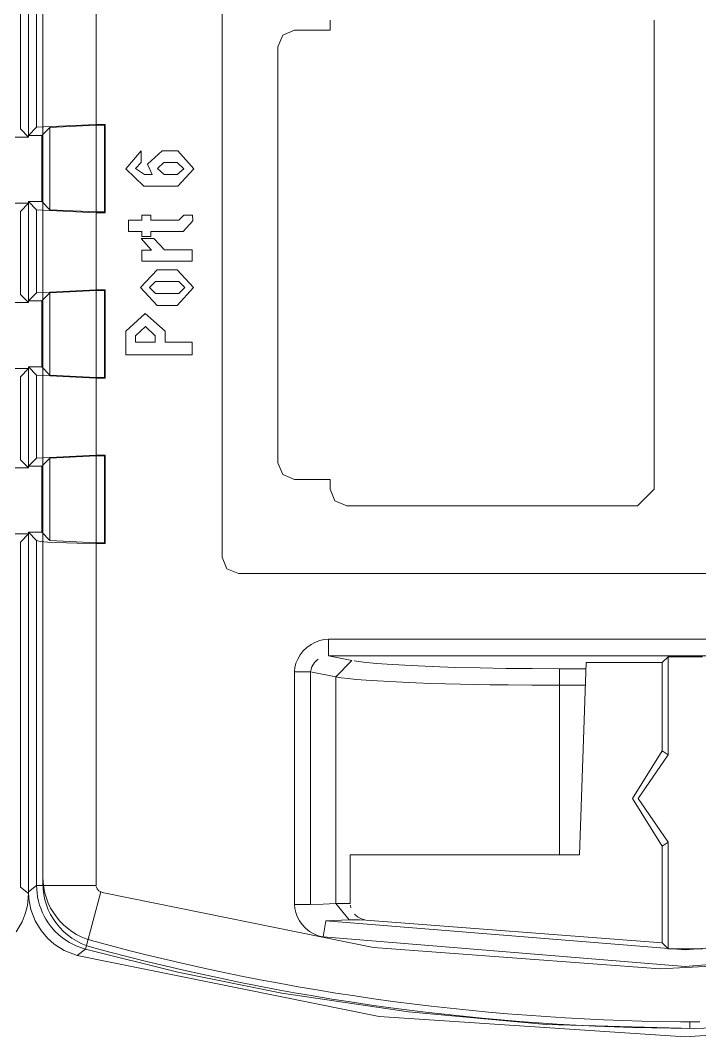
# Model space of a CAD drawing. Header units: millimetres. Extents: x -6000 to 26000, y -6000 to 26000.
# Drawn here: x 97.537 to 100.393, y -4552.828 to -4548.553 of the extents above; entities that cross this region are included whole.
import ezdxf

# ---------------------------------------------------------------- set-up
doc = ezdxf.new("R2010")
doc.units = ezdxf.units.MM
doc.header["$MEASUREMENT"] = 0
doc.layers.add('Чертеж и Рисунок_Ном._пера__7', color=7, linetype='Continuous', lineweight=15)

msp = doc.modelspace()

# ---------------------------------------------------------------- linework, layer by layer
at = {"layer": 'Чертеж и Рисунок_Ном._пера__7', "color": 7, "linetype": 'Continuous', "lineweight": 15}
for p, q in [((98.3852, -4550.8107), (98.3852, -4536.3443)), ((97.5715, -4549.0372), (97.5715, -4536.7964)), ((97.5716, -4536.8034), (97.5716, -4549.0442)), ((97.5374, -4549.01), (97.5374, -4536.8376)), ((97.6057, -4549.003), (97.6057, -4536.8306)), ((97.8557, -4548.9905), (97.8557, -4536.843)), ((97.6318, -4539.8764), (97.6318, -4551.6843)), ((98.8397, -4548.553), (98.8397, -4548.5947)), ((100.2015, -4550.5255), (100.2015, -4548.553)), ((98.8397, -4548.5947), (98.6894, -4548.5947)), ((98.6199, -4548.6643), (98.6199, -4550.4142)), ((97.8557, -4548.9905), (97.8943, -4548.9905)), ((97.8557, -4548.9935), (97.8914, -4548.9935)), ((97.8557, -4549.3591), (97.8557, -4548.9935)), ((97.8943, -4548.9905), (97.8914, -4548.9935)), ((97.8914, -4549.3591), (97.8914, -4548.9935)), ((97.8943, -4549.362), (97.8943, -4548.9905)), ((97.5374, -4549.01), (97.5716, -4549.0442)), ((97.5715, -4549.0372), (97.6057, -4549.003)), ((97.6271, -4549.0372), (97.6612, -4549.0031)), ((97.6612, -4549.3494), (97.6612, -4549.0031)), ((97.5716, -4549.0442), (97.516, -4549.0442)), ((97.6271, -4549.0372), (97.5715, -4549.0372)), ((97.6271, -4549.0372), (97.6271, -4549.3154)), ((97.5716, -4549.3224), (97.516, -4549.3224)), ((97.5716, -4549.3224), (97.5374, -4549.3566)), ((97.6057, -4549.3496), (97.5715, -4549.3154)), ((97.6271, -4549.3154), (97.5715, -4549.3154)), ((97.5715, -4549.7327), (97.5715, -4549.3154)), ((97.5716, -4549.3224), (97.5716, -4549.7397)), ((97.6271, -4549.3154), (97.6612, -4549.3494)), ((97.5374, -4549.7055), (97.5374, -4549.3566)), ((97.6057, -4549.6985), (97.6057, -4549.3496)), ((97.8557, -4549.3591), (97.8914, -4549.3591)), ((97.8557, -4549.362), (97.8943, -4549.362)), ((97.8557, -4549.686), (97.8557, -4549.362)), ((97.8943, -4549.362), (97.8914, -4549.3591)), ((97.5374, -4549.7055), (97.5716, -4549.7397)), ((97.5715, -4549.7327), (97.6057, -4549.6985)), ((97.6271, -4549.7327), (97.6612, -4549.6986)), ((97.6612, -4550.0449), (97.6612, -4549.6986)), ((97.8557, -4549.686), (97.8943, -4549.686)), ((97.8557, -4549.689), (97.8914, -4549.689)), ((97.8557, -4550.0546), (97.8557, -4549.689)), ((97.8914, -4549.689), (97.8943, -4549.686)), ((97.8914, -4550.0546), (97.8914, -4549.689)), ((97.8943, -4550.0575), (97.8943, -4549.686)), ((97.5716, -4549.7397), (97.516, -4549.7397)), ((97.6271, -4549.7327), (97.5715, -4549.7327)), ((97.6271, -4549.7327), (97.6271, -4550.0109)), ((97.5716, -4550.0179), (97.516, -4550.0179)), ((97.5716, -4550.0179), (97.5374, -4550.0521)), ((97.6271, -4550.0109), (97.5715, -4550.0109)), ((97.6057, -4550.0451), (97.5715, -4550.0109)), ((97.5715, -4550.4282), (97.5715, -4550.0109)), ((97.5716, -4550.0179), (97.5716, -4550.4352)), ((97.6271, -4550.0109), (97.6612, -4550.0449)), ((97.5374, -4550.4009), (97.5374, -4550.0521)), ((97.6057, -4550.394), (97.6057, -4550.0451)), ((97.8557, -4550.0546), (97.8914, -4550.0546)), ((97.8557, -4550.0575), (97.8943, -4550.0575)), ((97.8557, -4550.3815), (97.8557, -4550.0575)), ((97.8943, -4550.0575), (97.8914, -4550.0546)), ((97.5374, -4550.4009), (97.5716, -4550.4352)), ((97.5715, -4550.4282), (97.6057, -4550.394)), ((97.6271, -4550.4282), (97.6612, -4550.3941)), ((97.6612, -4550.7404), (97.6612, -4550.3941)), ((97.8557, -4550.3815), (97.8943, -4550.3815)), ((97.8557, -4550.3844), (97.8914, -4550.3844)), ((97.8557, -4550.7501), (97.8557, -4550.3844)), ((97.8914, -4550.3845), (97.8943, -4550.3815)), ((97.8914, -4550.7501), (97.8914, -4550.3844)), ((97.8943, -4550.753), (97.8943, -4550.3815)), ((97.5716, -4550.4352), (97.516, -4550.4352)), ((97.6271, -4550.4282), (97.5715, -4550.4282)), ((97.6271, -4550.4282), (97.6271, -4550.7064)), ((98.6894, -4550.4837), (98.8397, -4550.4837)), ((98.8397, -4550.4837), (98.8397, -4550.5255)), ((98.9092, -4550.595), (100.1319, -4550.595)), ((97.5716, -4550.7134), (97.516, -4550.7134)), ((97.5716, -4550.7134), (97.5374, -4550.7476)), ((97.5715, -4552.2181), (97.5715, -4550.7064)), ((97.6271, -4550.7064), (97.5715, -4550.7064)), ((97.6057, -4550.7406), (97.5715, -4550.7064)), ((97.5716, -4550.7134), (97.5716, -4552.225)), ((97.6057, -4552.1919), (97.6057, -4550.7406)), ((97.6271, -4550.7064), (97.6612, -4550.7404)), ((97.5374, -4552.1988), (97.5374, -4550.7476)), ((97.8557, -4550.7501), (97.8914, -4550.7501)), ((97.8557, -4550.753), (97.8943, -4550.753)), ((97.8557, -4552.1918), (97.8557, -4550.753)), ((97.8943, -4550.753), (97.8914, -4550.7501)), ((102.2105, -4550.8803), (98.4548, -4550.8803)), ((98.8325, -4551.2259), (98.8325, -4551.1564)), ((101.8327, -4551.1564), (98.8325, -4551.1564)), ((101.8327, -4551.2259), (98.8325, -4551.2259)), ((98.8325, -4551.2259), (98.9307, -4551.2451)), ((99.916, -4551.2545), (99.8878, -4552.0626)), ((100.2353, -4551.2545), (99.916, -4551.2545)), ((100.2353, -4551.2545), (100.26, -4551.2297)), ((100.2353, -4551.2545), (100.2353, -4551.626)), ((100.26, -4551.2297), (100.4052, -4551.2297)), ((100.26, -4551.2297), (100.26, -4551.6422)), ((98.6904, -4551.2938), (98.6904, -4552.2716)), ((98.6904, -4551.2938), (98.7576, -4551.2938)), ((98.7576, -4551.2938), (98.8635, -4551.3145)), ((98.7576, -4551.2938), (98.7576, -4552.2716)), ((99.804, -4551.2802), (99.9152, -4551.2802)), ((99.804, -4551.2802), (99.804, -4551.3497)), ((98.8635, -4551.3145), (98.8635, -4552.2674)), ((99.804, -4552.0626), (99.804, -4551.3497)), ((99.804, -4551.3497), (99.9127, -4551.3497)), ((97.6318, -4552.1551), (97.6318, -4551.6843)), ((100.2353, -4552.0263), (100.2353, -4552.4334)), ((100.26, -4552.0101), (100.26, -4552.4584)), ((98.9243, -4552.2677), (98.9243, -4552.0626)), ((98.9243, -4552.0626), (99.8878, -4552.0626)), ((97.6318, -4552.1551), (97.6318, -4552.1829)), ((97.5716, -4552.225), (97.5374, -4552.1988)), ((97.5715, -4552.2181), (97.6057, -4552.1919)), ((98.7576, -4552.2716), (98.6904, -4552.2716)), ((98.8101, -4552.4084), (98.8213, -4552.3399)), ((100.26, -4552.4584), (100.2353, -4552.4334)), ((97.7764, -4552.4861), (97.8113, -4552.4601)), ((100.3512, -4552.7927), (100.3512, -4552.7649))]:
    msp.add_line(p, q, dxfattribs=at)
at = {"layer": 'Чертеж и Рисунок_Ном._пера__7', "color": 7, "linetype": 'Continuous', "lineweight": 15, "flags": 128}
for points in [[(98.6894, -4548.5947), (98.6403, -4548.6151)], [(98.6403, -4548.6151), (98.6199, -4548.6643)], [(97.8557, -4548.9905), (97.6057, -4549.003)], [(97.8557, -4548.9905), (97.6057, -4549.003)], [(97.8557, -4548.9905), (97.6057, -4549.003)], [(97.8557, -4548.9905), (97.6057, -4549.003)], [(97.8557, -4548.9905), (97.6057, -4549.003)], [(97.8557, -4548.9905), (97.6057, -4549.003)], [(97.8557, -4548.9905), (97.6057, -4549.003)], [(97.8557, -4548.9905), (97.6057, -4549.003)], [(97.8557, -4548.9905), (97.6057, -4549.003)], [(97.8557, -4548.9905), (97.6057, -4549.003)], [(97.8557, -4548.9905), (97.6057, -4549.003)], [(97.8557, -4548.9905), (97.6057, -4549.003)], [(97.8557, -4548.9905), (97.6057, -4549.003)], [(97.8557, -4548.9905), (97.6057, -4549.003)], [(97.8557, -4548.9905), (97.6057, -4549.003)], [(97.8557, -4548.9905), (97.6057, -4549.003)], [(97.8557, -4548.9905), (97.6057, -4549.003)], [(97.8557, -4548.9905), (97.6057, -4549.003)], [(97.8557, -4548.9905), (97.6057, -4549.003)], [(97.8557, -4548.9905), (97.6057, -4549.003)], [(97.8557, -4548.9905), (97.6057, -4549.003)], [(97.8557, -4548.9935), (97.6612, -4549.0031)], [(97.8557, -4548.9935), (97.6612, -4549.0031)], [(97.8557, -4548.9935), (97.6612, -4549.0031)], [(97.8557, -4548.9935), (97.6612, -4549.0031)], [(97.8557, -4548.9935), (97.6612, -4549.0031)], [(97.8557, -4548.9935), (97.6612, -4549.0031)], [(97.8557, -4548.9935), (97.6612, -4549.0031)], [(97.8557, -4548.9935), (97.6612, -4549.0031)], [(97.8557, -4548.9935), (97.6612, -4549.0031)], [(97.8557, -4548.9935), (97.6612, -4549.0031)], [(97.8557, -4548.9935), (97.6612, -4549.0031)], [(97.8557, -4548.9935), (97.6612, -4549.0031)], [(97.8557, -4548.9935), (97.6612, -4549.0031)], [(97.8557, -4548.9935), (97.6612, -4549.0031)], [(97.8557, -4548.9935), (97.6612, -4549.0031)], [(97.8557, -4548.9935), (97.6612, -4549.0031)], [(97.8557, -4548.9935), (97.6612, -4549.0031)], [(97.8557, -4548.9935), (97.6612, -4549.0031)], [(97.8557, -4548.9935), (97.6612, -4549.0031)], [(97.8557, -4548.9935), (97.6612, -4549.0031)], [(97.8557, -4548.9935), (97.6612, -4549.0031)], [(97.6057, -4549.3496), (97.8557, -4549.362)], [(97.6057, -4549.3496), (97.8557, -4549.362)], [(97.6057, -4549.3496), (97.8557, -4549.362)], [(97.6057, -4549.3496), (97.8557, -4549.362)], [(97.6057, -4549.3496), (97.8557, -4549.362)], [(97.6057, -4549.3496), (97.8557, -4549.362)], [(97.6057, -4549.3496), (97.8557, -4549.362)], [(97.6057, -4549.3496), (97.8557, -4549.362)], [(97.6057, -4549.3496), (97.8557, -4549.362)], [(97.6057, -4549.3496), (97.8557, -4549.362)], [(97.6057, -4549.3496), (97.8557, -4549.362)], [(97.6057, -4549.3496), (97.8557, -4549.362)], [(97.6057, -4549.3496), (97.8557, -4549.362)], [(97.6057, -4549.3496), (97.8557, -4549.362)], [(97.6057, -4549.3496), (97.8557, -4549.362)], [(97.6057, -4549.3496), (97.8557, -4549.362)], [(97.6057, -4549.3496), (97.8557, -4549.362)], [(97.6057, -4549.3496), (97.8557, -4549.362)], [(97.6057, -4549.3496), (97.8557, -4549.362)], [(97.6057, -4549.3496), (97.8557, -4549.362)], [(97.6057, -4549.3496), (97.8557, -4549.362)], [(97.6612, -4549.3494), (97.8557, -4549.3591)], [(97.6612, -4549.3494), (97.8557, -4549.3591)], [(97.6612, -4549.3494), (97.8557, -4549.3591)], [(97.6612, -4549.3494), (97.8557, -4549.3591)], [(97.6612, -4549.3494), (97.8557, -4549.3591)], [(97.6612, -4549.3494), (97.8557, -4549.3591)], [(97.6612, -4549.3494), (97.8557, -4549.3591)], [(97.6612, -4549.3494), (97.8557, -4549.3591)], [(97.6612, -4549.3494), (97.8557, -4549.3591)], [(97.6612, -4549.3494), (97.8557, -4549.3591)], [(97.6612, -4549.3494), (97.8557, -4549.3591)], [(97.6612, -4549.3494), (97.8557, -4549.3591)], [(97.6612, -4549.3494), (97.8557, -4549.3591)], [(97.6612, -4549.3494), (97.8557, -4549.3591)], [(97.6612, -4549.3494), (97.8557, -4549.3591)], [(97.6612, -4549.3494), (97.8557, -4549.3591)], [(97.6612, -4549.3494), (97.8557, -4549.3591)], [(97.6612, -4549.3494), (97.8557, -4549.3591)], [(97.6612, -4549.3494), (97.8557, -4549.3591)], [(97.6612, -4549.3494), (97.8557, -4549.3591)], [(97.6612, -4549.3494), (97.8557, -4549.3591)], [(97.8557, -4549.686), (97.6057, -4549.6985)], [(97.8557, -4549.686), (97.6057, -4549.6985)], [(97.8557, -4549.686), (97.6057, -4549.6985)], [(97.8557, -4549.686), (97.6057, -4549.6985)], [(97.8557, -4549.686), (97.6057, -4549.6985)], [(97.8557, -4549.686), (97.6057, -4549.6985)], [(97.8557, -4549.686), (97.6057, -4549.6985)], [(97.8557, -4549.686), (97.6057, -4549.6985)], [(97.8557, -4549.686), (97.6057, -4549.6985)], [(97.8557, -4549.686), (97.6057, -4549.6985)], [(97.8557, -4549.686), (97.6057, -4549.6985)], [(97.8557, -4549.686), (97.6057, -4549.6985)], [(97.8557, -4549.686), (97.6057, -4549.6985)], [(97.8557, -4549.686), (97.6057, -4549.6985)], [(97.8557, -4549.686), (97.6057, -4549.6985)], [(97.8557, -4549.686), (97.6057, -4549.6985)], [(97.8557, -4549.686), (97.6057, -4549.6985)], [(97.8557, -4549.686), (97.6057, -4549.6985)], [(97.8557, -4549.686), (97.6057, -4549.6985)], [(97.8557, -4549.686), (97.6057, -4549.6985)], [(97.8557, -4549.686), (97.6057, -4549.6985)], [(97.8557, -4549.689), (97.6612, -4549.6986)], [(97.8557, -4549.689), (97.6612, -4549.6986)], [(97.8557, -4549.689), (97.6612, -4549.6986)], [(97.8557, -4549.689), (97.6612, -4549.6986)], [(97.8557, -4549.689), (97.6612, -4549.6986)], [(97.8557, -4549.689), (97.6612, -4549.6986)], [(97.8557, -4549.689), (97.6612, -4549.6986)], [(97.8557, -4549.689), (97.6612, -4549.6986)], [(97.8557, -4549.689), (97.6612, -4549.6986)], [(97.8557, -4549.689), (97.6612, -4549.6986)], [(97.8557, -4549.689), (97.6612, -4549.6986)], [(97.8557, -4549.689), (97.6612, -4549.6986)], [(97.8557, -4549.689), (97.6612, -4549.6986)], [(97.8557, -4549.689), (97.6612, -4549.6986)], [(97.8557, -4549.689), (97.6612, -4549.6986)], [(97.8557, -4549.689), (97.6612, -4549.6986)], [(97.8557, -4549.689), (97.6612, -4549.6986)], [(97.8557, -4549.689), (97.6612, -4549.6986)], [(97.8557, -4549.689), (97.6612, -4549.6986)], [(97.8557, -4549.689), (97.6612, -4549.6986)], [(97.8557, -4549.689), (97.6612, -4549.6986)], [(97.6057, -4550.0451), (97.8557, -4550.0575)], [(97.6057, -4550.0451), (97.8557, -4550.0575)], [(97.6057, -4550.0451), (97.8557, -4550.0575)], [(97.6057, -4550.0451), (97.8557, -4550.0575)], [(97.6057, -4550.0451), (97.8557, -4550.0575)], [(97.6057, -4550.0451), (97.8557, -4550.0575)], [(97.6057, -4550.0451), (97.8557, -4550.0575)], [(97.6057, -4550.0451), (97.8557, -4550.0575)], [(97.6057, -4550.0451), (97.8557, -4550.0575)], [(97.6057, -4550.0451), (97.8557, -4550.0575)], [(97.6057, -4550.0451), (97.8557, -4550.0575)], [(97.6057, -4550.0451), (97.8557, -4550.0575)], [(97.6057, -4550.0451), (97.8557, -4550.0575)], [(97.6057, -4550.0451), (97.8557, -4550.0575)], [(97.6057, -4550.0451), (97.8557, -4550.0575)], [(97.6057, -4550.0451), (97.8557, -4550.0575)], [(97.6057, -4550.0451), (97.8557, -4550.0575)], [(97.6057, -4550.0451), (97.8557, -4550.0575)], [(97.6057, -4550.0451), (97.8557, -4550.0575)], [(97.6057, -4550.0451), (97.8557, -4550.0575)], [(97.6057, -4550.0451), (97.8557, -4550.0575)], [(97.6612, -4550.0449), (97.8557, -4550.0546)], [(97.6612, -4550.0449), (97.8557, -4550.0546)], [(97.6612, -4550.0449), (97.8557, -4550.0546)], [(97.6612, -4550.0449), (97.8557, -4550.0546)], [(97.6612, -4550.0449), (97.8557, -4550.0546)], [(97.6612, -4550.0449), (97.8557, -4550.0546)], [(97.6612, -4550.0449), (97.8557, -4550.0546)], [(97.6612, -4550.0449), (97.8557, -4550.0546)], [(97.6612, -4550.0449), (97.8557, -4550.0546)], [(97.6612, -4550.0449), (97.8557, -4550.0546)], [(97.6612, -4550.0449), (97.8557, -4550.0546)], [(97.6612, -4550.0449), (97.8557, -4550.0546)], [(97.6612, -4550.0449), (97.8557, -4550.0546)], [(97.6612, -4550.0449), (97.8557, -4550.0546)], [(97.6612, -4550.0449), (97.8557, -4550.0546)], [(97.6612, -4550.0449), (97.8557, -4550.0546)], [(97.6612, -4550.0449), (97.8557, -4550.0546)], [(97.6612, -4550.0449), (97.8557, -4550.0546)], [(97.6612, -4550.0449), (97.8557, -4550.0546)], [(97.6612, -4550.0449), (97.8557, -4550.0546)], [(97.6612, -4550.0449), (97.8557, -4550.0546)], [(97.8557, -4550.3815), (97.6057, -4550.394)], [(97.8557, -4550.3815), (97.6057, -4550.394)], [(97.8557, -4550.3815), (97.6057, -4550.394)], [(97.8557, -4550.3815), (97.6057, -4550.394)], [(97.8557, -4550.3815), (97.6057, -4550.394)], [(97.8557, -4550.3815), (97.6057, -4550.394)], [(97.8557, -4550.3815), (97.6057, -4550.394)], [(97.8557, -4550.3815), (97.6057, -4550.394)], [(97.8557, -4550.3815), (97.6057, -4550.394)], [(97.8557, -4550.3815), (97.6057, -4550.394)], [(97.8557, -4550.3815), (97.6057, -4550.394)], [(97.8557, -4550.3815), (97.6057, -4550.394)], [(97.8557, -4550.3815), (97.6057, -4550.394)], [(97.8557, -4550.3815), (97.6057, -4550.394)], [(97.8557, -4550.3815), (97.6057, -4550.394)], [(97.8557, -4550.3815), (97.6057, -4550.394)], [(97.8557, -4550.3815), (97.6057, -4550.394)], [(97.8557, -4550.3815), (97.6057, -4550.394)], [(97.8557, -4550.3815), (97.6057, -4550.394)], [(97.8557, -4550.3815), (97.6057, -4550.394)], [(97.8557, -4550.3815), (97.6057, -4550.394)], [(97.8557, -4550.3845), (97.6612, -4550.3941)], [(97.8557, -4550.3845), (97.6612, -4550.3941)], [(97.8557, -4550.3845), (97.6612, -4550.3941)], [(97.8557, -4550.3845), (97.6612, -4550.3941)], [(97.8557, -4550.3845), (97.6612, -4550.3941)], [(97.8557, -4550.3845), (97.6612, -4550.3941)], [(97.8557, -4550.3845), (97.6612, -4550.3941)], [(97.8557, -4550.3845), (97.6612, -4550.3941)], [(97.8557, -4550.3845), (97.6612, -4550.3941)], [(97.8557, -4550.3845), (97.6612, -4550.3941)], [(97.8557, -4550.3845), (97.6612, -4550.3941)], [(97.8557, -4550.3845), (97.6612, -4550.3941)], [(97.8557, -4550.3845), (97.6612, -4550.3941)], [(97.8557, -4550.3845), (97.6612, -4550.3941)], [(97.8557, -4550.3845), (97.6612, -4550.3941)], [(97.8557, -4550.3845), (97.6612, -4550.3941)], [(97.8557, -4550.3845), (97.6612, -4550.3941)], [(97.8557, -4550.3845), (97.6612, -4550.3941)], [(97.8557, -4550.3845), (97.6612, -4550.3941)], [(97.8557, -4550.3845), (97.6612, -4550.3941)], [(97.8557, -4550.3845), (97.6612, -4550.3941)], [(98.6199, -4550.4142), (98.6403, -4550.4633), (98.6894, -4550.4837)], [(98.8397, -4550.5255), (98.86, -4550.5746), (98.9092, -4550.595)], [(100.1319, -4550.595), (100.2015, -4550.5255)], [(97.6057, -4550.7406), (97.6212, -4550.7445)], [(97.6212, -4550.7445), (97.6367, -4550.7463), (97.6526, -4550.7476)], [(97.6612, -4550.7404), (97.8557, -4550.7501)], [(97.6612, -4550.7404), (97.8557, -4550.7501)], [(97.6612, -4550.7404), (97.8557, -4550.7501)], [(97.6612, -4550.7404), (97.8557, -4550.7501)], [(97.6612, -4550.7404), (97.8557, -4550.7501)], [(97.6612, -4550.7404), (97.8557, -4550.7501)], [(97.6612, -4550.7404), (97.8557, -4550.7501)], [(97.6612, -4550.7404), (97.8557, -4550.7501)], [(97.6612, -4550.7404), (97.8557, -4550.7501)], [(97.6612, -4550.7404), (97.8557, -4550.7501)], [(97.6612, -4550.7404), (97.8557, -4550.7501)], [(97.6612, -4550.7404), (97.8557, -4550.7501)], [(97.6612, -4550.7404), (97.8557, -4550.7501)], [(97.6612, -4550.7404), (97.8557, -4550.7501)], [(97.6612, -4550.7404), (97.8557, -4550.7501)], [(97.6612, -4550.7404), (97.8557, -4550.7501)], [(97.6612, -4550.7404), (97.8557, -4550.7501)], [(97.6612, -4550.7404), (97.8557, -4550.7501)], [(97.6612, -4550.7404), (97.8557, -4550.7501)], [(97.6612, -4550.7404), (97.8557, -4550.7501)], [(97.6612, -4550.7404), (97.8557, -4550.7501)], [(97.6526, -4550.7476), (97.6853, -4550.7495)], [(97.6853, -4550.7495), (97.7319, -4550.7513)], [(97.7319, -4550.7513), (97.7762, -4550.7524), (97.8557, -4550.753)], [(98.3852, -4550.8107), (98.4056, -4550.8599)], [(98.4056, -4550.8599), (98.4548, -4550.8803)], [(98.778, -4551.1682), (98.7597, -4551.1778)], [(98.7965, -4551.1615), (98.778, -4551.1682)], [(98.8148, -4551.1577), (98.7965, -4551.1615)], [(98.8325, -4551.1564), (98.8148, -4551.1577)], [(98.7267, -4551.2052), (98.7135, -4551.2219), (98.7033, -4551.2395)], [(98.7597, -4551.1778), (98.7423, -4551.1903), (98.7267, -4551.2052)], [(98.6961, -4551.2574), (98.6919, -4551.2751)], [(98.7033, -4551.2395), (98.6961, -4551.2574)], [(98.763, -4551.2721), (98.7733, -4551.2546)], [(98.7733, -4551.2546), (98.7806, -4551.2466), (98.7889, -4551.2397)], [(98.8635, -4551.3145), (98.9307, -4551.2451)], [(99.0348, -4551.2577), (98.9803, -4551.2524), (98.94, -4551.2468)], [(99.1017, -4551.2626), (99.0348, -4551.2577)], [(98.6919, -4551.2751), (98.6905, -4551.2924)], [(98.7576, -4551.2938), (98.7596, -4551.2824)], [(98.7596, -4551.2824), (98.763, -4551.2721)], [(99.1802, -4551.2671), (99.1017, -4551.2626)], [(99.5784, -4551.2787), (99.4706, -4551.2769), (99.3662, -4551.2743), (99.2688, -4551.271), (99.1802, -4551.2671)], [(99.804, -4551.2802), (99.6888, -4551.2798), (99.5784, -4551.2787)], [(98.8862, -4551.3181), (98.8635, -4551.3145)], [(98.9491, -4551.3249), (98.9148, -4551.3216), (98.8862, -4551.3181)], [(99.0902, -4551.3345), (99.0385, -4551.3316), (98.9912, -4551.3284), (98.9491, -4551.3249)], [(99.2625, -4551.3416), (99.1995, -4551.3394), (99.1438, -4551.3371), (99.0902, -4551.3345)], [(99.324, -4551.3435), (99.2625, -4551.3416)], [(99.5885, -4551.3485), (99.5125, -4551.3475), (99.4463, -4551.3463), (99.3877, -4551.3451), (99.324, -4551.3435)], [(99.804, -4551.3497), (99.688, -4551.3493), (99.5885, -4551.3485)], [(100.2353, -4551.626), (100.1101, -4551.8261), (100.2353, -4552.0263)], [(100.26, -4551.6422), (100.1349, -4551.8261), (100.26, -4552.0101)], [(100.2353, -4551.626), (100.26, -4551.6422)], [(100.26, -4552.0101), (100.2353, -4552.0263)], [(97.8557, -4552.1918), (97.6057, -4552.1919)], [(97.6075, -4552.2233), (97.6062, -4552.2073), (97.6057, -4552.1919)], [(97.8763, -4552.2187), (97.8669, -4552.2141), (97.8598, -4552.2063), (97.8561, -4552.1965)], [(97.5716, -4552.225), (97.5671, -4552.2753), (97.5578, -4552.3116), (97.5448, -4552.3442)], [(97.5731, -4552.248), (97.5715, -4552.2181)], [(97.61, -4552.2399), (97.6075, -4552.2233)], [(97.6136, -4552.2571), (97.61, -4552.2399)], [(97.8113, -4552.4601), (97.8763, -4552.2187)], [(97.8889, -4552.2221), (97.8763, -4552.2187)], [(102.7889, -4552.2187), (102.6255, -4552.2611), (101.4368, -4552.4787), (100.2273, -4552.5428), (99.0224, -4552.4522), (97.8889, -4552.2221)], [(97.5818, -4552.293), (97.5731, -4552.248)], [(97.6183, -4552.2742), (97.6136, -4552.2571)], [(97.6377, -4552.3209), (97.6307, -4552.3066), (97.6243, -4552.2913), (97.6183, -4552.2742)], [(98.6904, -4552.2716), (98.6916, -4552.2883)], [(98.7576, -4552.2716), (98.8106, -4552.2697), (98.8635, -4552.2674)], [(98.9243, -4552.2677), (98.8804, -4552.267), (98.8635, -4552.2674)], [(98.9202, -4552.3361), (98.8635, -4552.2674)], [(98.9269, -4552.2856), (98.9247, -4552.275)], [(97.6002, -4552.3411), (97.5818, -4552.293)], [(97.6451, -4552.3341), (97.6377, -4552.3209)], [(98.6916, -4552.2883), (98.6952, -4552.3054)], [(98.6952, -4552.3054), (98.7014, -4552.3226)], [(98.7014, -4552.3226), (98.7104, -4552.3398)], [(98.9548, -4552.3233), (98.942, -4552.3122)], [(98.971, -4552.3319), (98.9548, -4552.3233)], [(97.5448, -4552.3442), (97.5201, -4552.3862)], [(97.652, -4552.4136), (97.6244, -4552.3812), (97.6002, -4552.3411)], [(97.6543, -4552.3484), (97.6451, -4552.3341)], [(97.6667, -4552.3653), (97.6543, -4552.3484)], [(97.6828, -4552.3837), (97.6667, -4552.3653)], [(98.7104, -4552.3398), (98.7221, -4552.3563)], [(98.7221, -4552.3563), (98.7365, -4552.3716), (98.753, -4552.3849)], [(98.8213, -4552.3399), (98.9202, -4552.3361)], [(98.8213, -4552.3399), (100.3326, -4552.4625), (101.8439, -4552.3399)], [(98.9392, -4552.3357), (98.9202, -4552.3361)], [(98.9901, -4552.337), (98.9625, -4552.336), (98.9392, -4552.3357)], [(98.9901, -4552.337), (98.971, -4552.3319)], [(98.9901, -4552.337), (100.2353, -4552.4334)], [(97.7764, -4552.4861), (97.7215, -4552.4647), (97.6801, -4552.4384), (97.652, -4552.4136)], [(97.7012, -4552.4012), (97.6828, -4552.3837)], [(97.7202, -4552.4164), (97.7012, -4552.4012)], [(98.753, -4552.3849), (98.7709, -4552.3955)], [(98.7709, -4552.3955), (98.7894, -4552.4033)], [(98.7894, -4552.4033), (98.8079, -4552.408)], [(98.8101, -4552.4084), (100.3326, -4552.532), (101.8551, -4552.4084)], [(97.7745, -4552.4473), (97.7443, -4552.4322), (97.7202, -4552.4164)], [(97.8113, -4552.4601), (97.7745, -4552.4473)], [(97.7764, -4552.4861), (99.0459, -4552.7423), (100.3326, -4552.8277), (101.6193, -4552.7423), (102.8889, -4552.4861)], [(102.8539, -4552.4601), (102.3195, -4552.5878), (101.8451, -4552.6748), (101.4205, -4552.7322), (100.9489, -4552.7739), (100.3684, -4552.7934), (99.7471, -4552.7758), (99.1692, -4552.7234), (98.636, -4552.644), (98.2001, -4552.5562), (97.8113, -4552.4601)], [(100.26, -4552.4584), (100.4052, -4552.4584)]]:
    msp.add_lwpolyline(points, dxfattribs=at)
for points in [[(98.0455, -4549.1016), (97.9806, -4549.1773), (98.0571, -4549.2508), (98.1993, -4549.2508), (98.2661, -4549.1777), (98.1996, -4549.1016), (98.134, -4549.1016), (98.0721, -4549.158), (98.0915, -4549.2013), (98.059, -4549.2013), (98.0219, -4549.1762), (98.0455, -4549.1511)], [(98.1146, -4549.1762), (98.1413, -4549.1511), (98.1965, -4549.1511), (98.2248, -4549.1777), (98.1969, -4549.2013), (98.1421, -4549.2013)], [(97.9918, -4549.4416), (98.0486, -4549.4416), (98.0486, -4549.4617), (98.086, -4549.4617), (98.086, -4549.4416), (98.2217, -4549.4416), (98.2622, -4549.396), (98.2607, -4549.3725), (98.2248, -4549.3725), (98.2039, -4549.3941), (98.086, -4549.3941), (98.086, -4549.3725), (98.0486, -4549.3725), (98.0486, -4549.3941), (97.9918, -4549.3941)], [(98.0486, -4549.5657), (98.2595, -4549.5657), (98.2595, -4549.5181), (98.144, -4549.5181), (98.098, -4549.4706), (98.0455, -4549.4706), (98.0887, -4549.5197), (98.0486, -4549.5201)], [(98.0432, -4549.6769), (98.1119, -4549.7519), (98.1969, -4549.7519), (98.2657, -4549.6769), (98.1969, -4549.6024), (98.1119, -4549.6024)], [(98.0806, -4549.6769), (98.1057, -4549.6518), (98.2031, -4549.6518), (98.2282, -4549.6766), (98.2031, -4549.7024), (98.1057, -4549.7024)], [(98.1459, -4549.9072), (98.1459, -4549.8609), (98.0621, -4549.7867), (97.9806, -4549.8601), (97.9806, -4549.9602), (98.2595, -4549.9602), (98.2595, -4549.9072)], [(98.0219, -4549.9072), (98.0219, -4549.8806), (98.0629, -4549.8408), (98.1046, -4549.8806), (98.1046, -4549.9072)]]:
    msp.add_lwpolyline(points, close=True, dxfattribs=at)
at = {"layer": 'Чертеж и Рисунок_Ном._пера__7', "color": 7, "linetype": 'Continuous', "lineweight": 15}
for centre, radius, start, end in [((97.91, -4552.1551), 0.2782, 180, 254.7815), ((97.91, -4552.1829), 0.2782, 180, 254.7815), ((100.393, -4543.028), 9.737, 254.78154, 270), ((100.393, -4543.0558), 9.737, 254.78154, 269.75445)]:
    msp.add_arc(centre, radius, start, end, dxfattribs=at)

doc.saveas('drawing.dxf')
